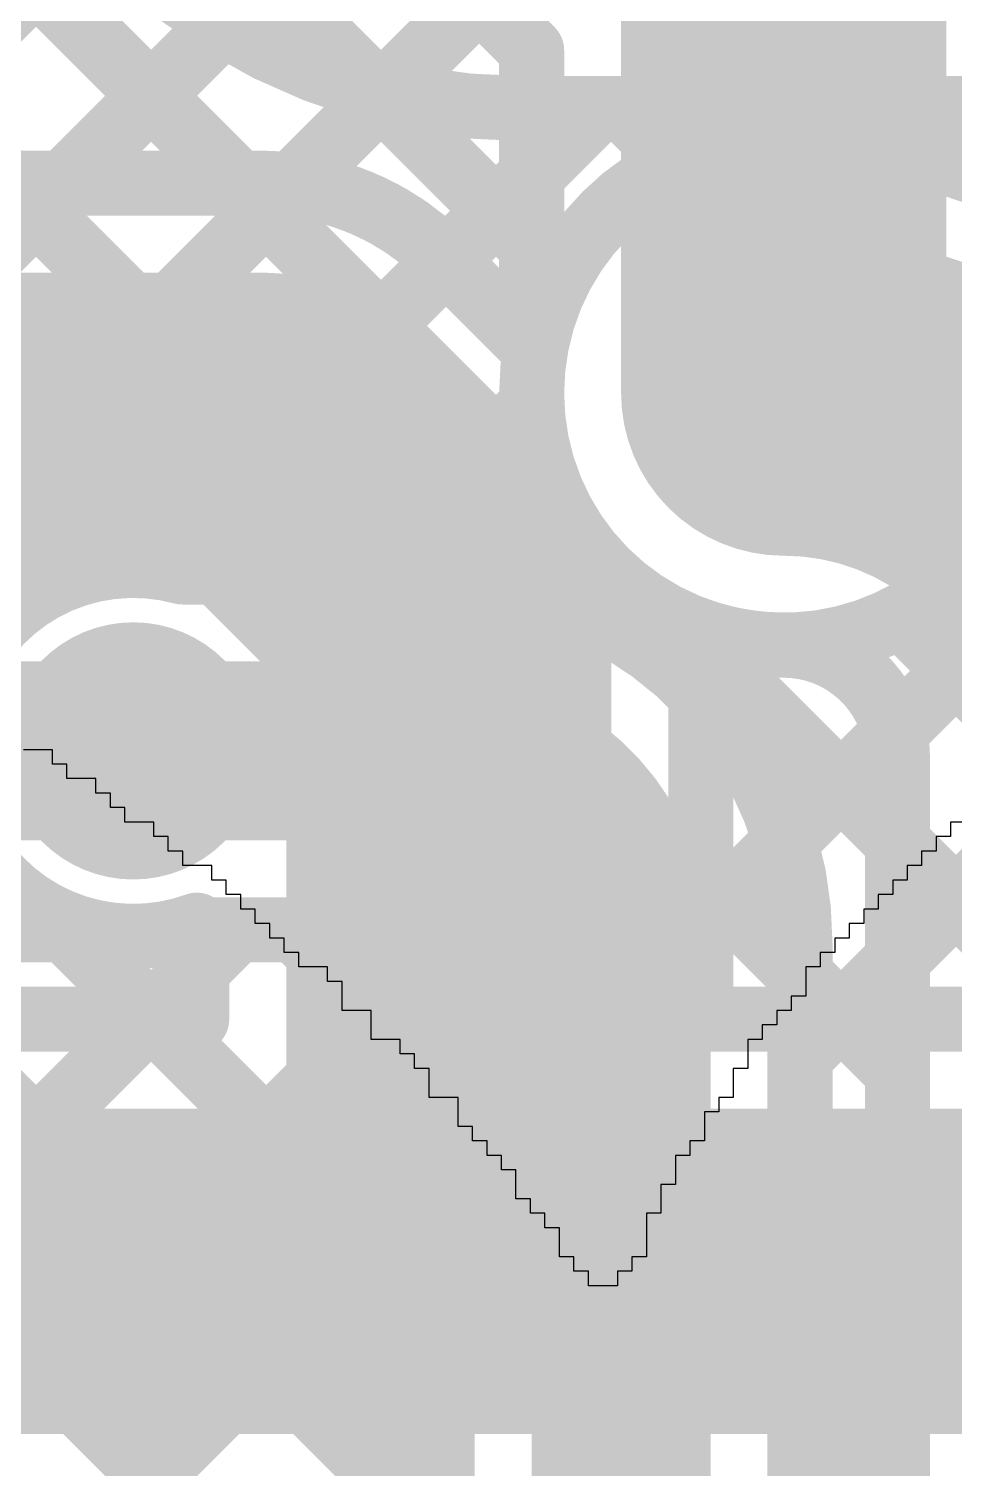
# Model space of a CAD drawing. Header units: millimetres. Extents: x 3.06 to 5.82, y 1.29 to 3.84.
# Drawn here: x 4.4822 to 4.596, y 2.9708 to 3.1478 of the extents above; entities that cross this region are included whole.
import ezdxf

# ---------------------------------------------------------------- set-up
doc = ezdxf.new("R2010")
doc.units = ezdxf.units.MM
doc.header["$MEASUREMENT"] = 0
for name, color, linetype in [('BottomLayer', 5, 'Continuous'), ('BottomOverlay', 54, 'Continuous'), ('BottomSolder', 6, 'Continuous'), ('MultiLayer', 9, 'Continuous'), ('TopLayer', 1, 'Continuous'), ('TopSolder', 216, 'Continuous'), ('ViaHoleLayer', 16, 'Continuous')]:
    doc.layers.add(name, color=color, linetype=linetype)

msp = doc.modelspace()

# ---------------------------------------------------------------- linework, layer by layer
at = {"layer": 'BottomLayer'}
for points, const_width in [([(4.16375, 3.473), (4.54695, 3.08981)], 0.008), ([(4.1956, 3.41287), (4.52747, 3.081)], 0.008), ([(4.209, 3.28633), (4.533, 2.96233)], 0.008), ([(4.18505, 3.282), (4.533, 2.93405)], 0.008), ([(4.2995, 3.28069), (4.49867, 3.08151)], 0.008), ([(4.24036, 2.911), (4.49066, 3.1613)], 0.008), ([(4.26864, 2.911), (4.50604, 3.14839)], 0.008), ([(4.29693, 2.911), (4.52596, 3.14003)], 0.008), ([(4.52468, 3.14035), (4.54758, 3.11746)], 0.008), ([(4.496, 3.08179), (4.55221, 3.138)], 0.008), ([(4.54264, 3.138), (4.65497, 3.138)], 0.008), ([(4.55532, 3.138), (4.56212, 3.1312)], 0.008), ([(4.57648, 3.13399), (4.5805, 3.138)], 0.008), ([(4.58361, 3.138), (4.58889, 3.13272)], 0.008), ([(4.5235, 3.081), (4.54403, 3.10154)], 0.008), ([(4.54796, 3.07718), (4.55248, 3.0817)], 0.008), ([(4.50103, 3.081), (4.53134, 3.081)], 0.008), ([(4.56181, 3.07495), (4.589, 3.04775)], 0.008), ([(4.56494, 3.06587), (4.57129, 3.07222)], 0.008), ([(4.495, 3.059), (4.53134, 3.059)], 0.022), ([(4.53134, 3.059), (4.53234, 3.058)], 0.022), ([(4.57521, 3.04786), (4.58861, 3.06126)], 0.008), ([(4.589, 2.87031), (4.589, 3.058)], 0.008), ([(4.555, 2.91), (4.555, 3.03534)], 0.022), ([(4.3535, 2.911), (4.48245, 3.03995)], 0.008), ([(4.38178, 2.911), (4.50778, 3.037)], 0.008), ([(4.48523, 3.03839), (4.533, 2.99062)], 0.008), ([(4.50103, 3.037), (4.52579, 3.037)], 0.008), ([(4.5149, 3.037), (4.533, 3.0189)], 0.008), ([(4.533, 2.91603), (4.533, 3.03534)], 0.008), ([(4.577, 2.91603), (4.577, 3.03534)], 0.008), ([(4.41007, 2.911), (4.533, 3.03393)], 0.008), ([(4.577, 3.02137), (4.589, 3.03337)], 0.008), ([(4.577, 3.03147), (4.589, 3.01947)], 0.008), ([(4.43835, 2.911), (4.533, 3.00565)], 0.008), ([(4.577, 2.99308), (4.589, 3.00508)], 0.008), ([(4.577, 3.00319), (4.589, 2.99119)], 0.008), ([(4.46663, 2.911), (4.533, 2.97737)], 0.008), ([(4.577, 2.9648), (4.589, 2.9768)], 0.008), ([(4.577, 2.9749), (4.589, 2.9629)], 0.008)]:
    msp.add_lwpolyline(points, dxfattribs=dict(at, const_width=const_width))
for points, const_width in [([(4.54264, 3.138, -0.414214), (4.473, 3.20764)], 0.008), ([(4.575, 3.072, -1), (4.575, 3.134)], 0.008), ([(4.575, 3.134, -0.414214), (4.651, 3.058)], 0.008), ([(4.575, 3.103, -0.414214), (4.62, 3.058)], 0.04), ([(4.50103, 3.037, -1.310882), (4.50103, 3.081)], 0.008), ([(4.53134, 3.081, -0.095722), (4.53954, 3.07942)], 0.008), ([(4.53134, 3.081, -0.095722), (4.53954, 3.07942)], 0.008), ([(4.53954, 3.07942, -0.36757), (4.577, 3.03534)], 0.008), ([(4.575, 3.072, -0.414214), (4.589, 3.058)], 0.008), ([(4.53234, 3.058, -0.414214), (4.555, 3.03534)], 0.022), ([(4.53234, 3.036, -0.075811), (4.52579, 3.037)], 0.008), ([(4.53234, 3.036, -0.075811), (4.52579, 3.037)], 0.008)]:
    msp.add_lwpolyline(points, format="xyb", dxfattribs=dict(at, const_width=const_width))
for points, const_width in [([(4.50404, 3.14839, 1), (4.50804, 3.14839, 1)], 0.004), ([(4.52268, 3.14035, 1), (4.52668, 3.14035, 1)], 0.004), ([(4.52396, 3.14003, 1), (4.52796, 3.14003, 1)], 0.004), ([(4.54064, 3.138, 1), (4.54464, 3.138, 1)], 0.004), ([(4.54064, 3.138, 1), (4.54464, 3.138, 1)], 0.004), ([(4.55021, 3.138, 1), (4.55421, 3.138, 1)], 0.004), ([(4.55332, 3.138, 1), (4.55732, 3.138, 1)], 0.004), ([(4.5785, 3.138, 1), (4.5825, 3.138, 1)], 0.004), ([(4.58161, 3.138, 1), (4.58561, 3.138, 1)], 0.004), ([(4.573, 3.134, 1), (4.577, 3.134, 1)], 0.004), ([(4.573, 3.134, 1), (4.577, 3.134, 1)], 0.004), ([(4.57448, 3.13399, 1), (4.57848, 3.13399, 1)], 0.004), ([(4.58689, 3.13272, 1), (4.59089, 3.13272, 1)], 0.004), ([(4.56012, 3.1312, 1), (4.56412, 3.1312, 1)], 0.004), ([(4.565, 3.103, 1), (4.585, 3.103, 1)], 0.02), ([(4.54558, 3.11746, 1), (4.54958, 3.11746, 1)], 0.004), ([(4.56909, 3.103, 1), (4.58091, 3.103, 1)], 0.01181), ([(4.54203, 3.10154, 1), (4.54603, 3.10154, 1)], 0.004), ([(4.54495, 3.08981, 1), (4.54895, 3.08981, 1)], 0.004), ([(4.494, 3.08179, 1), (4.498, 3.08179, 1)], 0.004), ([(4.49667, 3.08151, 1), (4.50067, 3.08151, 1)], 0.004), ([(4.55048, 3.0817, 1), (4.55448, 3.0817, 1)], 0.004), ([(4.49903, 3.081, 1), (4.50303, 3.081, 1)], 0.004), ([(4.49903, 3.081, 1), (4.50303, 3.081, 1)], 0.004), ([(4.5215, 3.081, 1), (4.5255, 3.081, 1)], 0.004), ([(4.52547, 3.081, 1), (4.52947, 3.081, 1)], 0.004), ([(4.52934, 3.081, 1), (4.53334, 3.081, 1)], 0.004), ([(4.52934, 3.081, 1), (4.53334, 3.081, 1)], 0.004), ([(4.52934, 3.081, 1), (4.53334, 3.081, 1)], 0.004), ([(4.53754, 3.07942, 1), (4.54154, 3.07942, 1)], 0.004), ([(4.53754, 3.07942, 1), (4.54154, 3.07942, 1)], 0.004), ([(4.53754, 3.07942, 1), (4.54154, 3.07942, 1)], 0.004), ([(4.54596, 3.07718, 1), (4.54996, 3.07718, 1)], 0.004), ([(4.55981, 3.07495, 1), (4.56381, 3.07495, 1)], 0.004), ([(4.56929, 3.07222, 1), (4.57329, 3.07222, 1)], 0.004), ([(4.573, 3.072, 1), (4.577, 3.072, 1)], 0.004), ([(4.573, 3.072, 1), (4.577, 3.072, 1)], 0.004), ([(4.48909, 3.059, 1), (4.50091, 3.059, 1)], 0.01181), ([(4.4895, 3.059, 1), (4.5005, 3.059, 1)], 0.011), ([(4.52584, 3.059, 1), (4.53684, 3.059, 1)], 0.011), ([(4.52584, 3.059, 1), (4.53684, 3.059, 1)], 0.011), ([(4.56294, 3.06587, 1), (4.56694, 3.06587, 1)], 0.004), ([(4.52684, 3.058, 1), (4.53784, 3.058, 1)], 0.011), ([(4.52684, 3.058, 1), (4.53784, 3.058, 1)], 0.011), ([(4.58661, 3.06126, 1), (4.59061, 3.06126, 1)], 0.004), ([(4.587, 3.058, 1), (4.591, 3.058, 1)], 0.004), ([(4.587, 3.058, 1), (4.591, 3.058, 1)], 0.004), ([(4.57321, 3.04786, 1), (4.57721, 3.04786, 1)], 0.004), ([(4.587, 3.04775, 1), (4.591, 3.04775, 1)], 0.004), ([(4.5495, 3.03534, 1), (4.5605, 3.03534, 1)], 0.011), ([(4.5495, 3.03534, 1), (4.5605, 3.03534, 1)], 0.011), ([(4.48045, 3.03995, 1), (4.48445, 3.03995, 1)], 0.004), ([(4.48323, 3.03839, 1), (4.48723, 3.03839, 1)], 0.004), ([(4.49903, 3.037, 1), (4.50303, 3.037, 1)], 0.004), ([(4.49903, 3.037, 1), (4.50303, 3.037, 1)], 0.004), ([(4.50578, 3.037, 1), (4.50978, 3.037, 1)], 0.004), ([(4.5129, 3.037, 1), (4.5169, 3.037, 1)], 0.004), ([(4.52379, 3.037, 1), (4.52779, 3.037, 1)], 0.004), ([(4.52379, 3.037, 1), (4.52779, 3.037, 1)], 0.004), ([(4.52379, 3.037, 1), (4.52779, 3.037, 1)], 0.004), ([(4.53034, 3.036, 1), (4.53434, 3.036, 1)], 0.004), ([(4.53034, 3.036, 1), (4.53434, 3.036, 1)], 0.004), ([(4.531, 3.03534, 1), (4.535, 3.03534, 1)], 0.004), ([(4.575, 3.03534, 1), (4.579, 3.03534, 1)], 0.004), ([(4.575, 3.03534, 1), (4.579, 3.03534, 1)], 0.004), ([(4.531, 3.03393, 1), (4.535, 3.03393, 1)], 0.004), ([(4.587, 3.03337, 1), (4.591, 3.03337, 1)], 0.004), ([(4.575, 3.03147, 1), (4.579, 3.03147, 1)], 0.004), ([(4.575, 3.02137, 1), (4.579, 3.02137, 1)], 0.004), ([(4.587, 3.01947, 1), (4.591, 3.01947, 1)], 0.004), ([(4.531, 3.0189, 1), (4.535, 3.0189, 1)], 0.004), ([(4.531, 3.00565, 1), (4.535, 3.00565, 1)], 0.004), ([(4.587, 3.00508, 1), (4.591, 3.00508, 1)], 0.004), ([(4.575, 3.00319, 1), (4.579, 3.00319, 1)], 0.004), ([(4.575, 2.99308, 1), (4.579, 2.99308, 1)], 0.004), ([(4.587, 2.99119, 1), (4.591, 2.99119, 1)], 0.004), ([(4.531, 2.99062, 1), (4.535, 2.99062, 1)], 0.004), ([(4.531, 2.97737, 1), (4.535, 2.97737, 1)], 0.004), ([(4.587, 2.9768, 1), (4.591, 2.9768, 1)], 0.004), ([(4.575, 2.9749, 1), (4.579, 2.9749, 1)], 0.004)]:
    msp.add_lwpolyline(points, format="xyb", close=True, dxfattribs=dict(at, const_width=const_width))
at = {"layer": 'BottomOverlay'}
for p, q in [((4.48506, 3.05915), (4.4815, 3.05915)), ((4.48506, 3.05737), (4.48506, 3.05915)), ((4.48684, 3.05737), (4.48506, 3.05737)), ((4.48684, 3.05559), (4.48684, 3.05737)), ((4.4904, 3.05559), (4.48684, 3.05559)), ((4.4904, 3.05381), (4.4904, 3.05559)), ((4.49219, 3.05381), (4.4904, 3.05381)), ((4.49219, 3.05203), (4.49219, 3.05381)), ((4.49397, 3.05203), (4.49219, 3.05203)), ((4.49397, 3.05024), (4.49397, 3.05203)), ((4.49753, 3.05024), (4.49397, 3.05024)), ((4.49753, 3.04846), (4.49753, 3.05024)), ((4.59731, 3.05024), (4.59553, 3.05024)), ((4.59553, 3.05024), (4.59553, 3.04846)), ((4.49931, 3.04846), (4.49753, 3.04846)), ((4.49931, 3.04668), (4.49931, 3.04846)), ((4.59553, 3.04846), (4.59374, 3.04846)), ((4.59374, 3.04846), (4.59374, 3.04668)), ((4.50109, 3.04668), (4.49931, 3.04668)), ((4.50109, 3.0449), (4.50109, 3.04668)), ((4.59374, 3.04668), (4.59196, 3.04668)), ((4.59196, 3.04668), (4.59196, 3.0449)), ((4.50466, 3.0449), (4.50109, 3.0449)), ((4.50466, 3.04312), (4.50466, 3.0449)), ((4.59196, 3.0449), (4.59018, 3.0449)), ((4.59018, 3.0449), (4.59018, 3.04312)), ((4.50644, 3.04312), (4.50466, 3.04312)), ((4.50644, 3.04134), (4.50644, 3.04312)), ((4.59018, 3.04312), (4.5884, 3.04312)), ((4.5884, 3.04312), (4.5884, 3.04134)), ((4.50822, 3.04134), (4.50644, 3.04134)), ((4.50822, 3.03955), (4.50822, 3.04134)), ((4.5884, 3.04134), (4.58662, 3.04134)), ((4.58662, 3.04134), (4.58662, 3.03955)), ((4.51, 3.03955), (4.50822, 3.03955)), ((4.51, 3.03777), (4.51, 3.03955)), ((4.58662, 3.03955), (4.58484, 3.03955)), ((4.58484, 3.03955), (4.58484, 3.03777)), ((4.51179, 3.03777), (4.51, 3.03777)), ((4.51179, 3.03599), (4.51179, 3.03777)), ((4.58484, 3.03777), (4.58305, 3.03777)), ((4.58305, 3.03777), (4.58305, 3.03599)), ((4.51357, 3.03599), (4.51179, 3.03599)), ((4.51357, 3.03421), (4.51357, 3.03599)), ((4.58305, 3.03599), (4.58127, 3.03599)), ((4.58127, 3.03599), (4.58127, 3.03421)), ((4.51535, 3.03421), (4.51357, 3.03421)), ((4.51535, 3.03243), (4.51535, 3.03421)), ((4.58127, 3.03421), (4.57949, 3.03421)), ((4.57949, 3.03421), (4.57949, 3.03243)), ((4.51891, 3.03243), (4.51535, 3.03243)), ((4.51891, 3.03065), (4.51891, 3.03243)), ((4.57949, 3.03243), (4.57771, 3.03243)), ((4.57771, 3.03243), (4.57771, 3.03065)), ((4.52069, 3.03065), (4.51891, 3.03065)), ((4.52069, 3.02886), (4.52069, 3.03065)), ((4.57771, 3.03065), (4.57771, 3.02886)), ((4.52069, 3.02708), (4.52069, 3.02886)), ((4.57771, 3.02886), (4.57593, 3.02886)), ((4.57593, 3.02886), (4.57593, 3.02708)), ((4.52426, 3.02708), (4.52069, 3.02708)), ((4.52426, 3.0253), (4.52426, 3.02708)), ((4.57593, 3.02708), (4.57415, 3.02708)), ((4.57415, 3.02708), (4.57415, 3.0253)), ((4.52426, 3.02352), (4.52426, 3.0253)), ((4.57415, 3.0253), (4.57236, 3.0253)), ((4.57236, 3.0253), (4.57236, 3.02352)), ((4.52782, 3.02352), (4.52426, 3.02352)), ((4.52782, 3.02174), (4.52782, 3.02352)), ((4.57236, 3.02352), (4.57058, 3.02352)), ((4.57058, 3.02352), (4.57058, 3.02174)), ((4.5296, 3.02174), (4.52782, 3.02174)), ((4.5296, 3.01995), (4.5296, 3.02174)), ((4.57058, 3.02174), (4.57058, 3.01995)), ((4.53138, 3.01995), (4.5296, 3.01995)), ((4.53138, 3.01817), (4.53138, 3.01995)), ((4.57058, 3.01995), (4.5688, 3.01995)), ((4.5688, 3.01995), (4.5688, 3.01817)), ((4.53138, 3.01639), (4.53138, 3.01817)), ((4.5688, 3.01817), (4.5688, 3.01639)), ((4.53495, 3.01639), (4.53138, 3.01639)), ((4.53495, 3.01461), (4.53495, 3.01639)), ((4.5688, 3.01639), (4.56702, 3.01639)), ((4.56702, 3.01639), (4.56702, 3.01461)), ((4.53495, 3.01283), (4.53495, 3.01461)), ((4.56702, 3.01461), (4.56524, 3.01461)), ((4.56524, 3.01461), (4.56524, 3.01283)), ((4.53673, 3.01283), (4.53495, 3.01283)), ((4.53673, 3.01105), (4.53673, 3.01283)), ((4.56524, 3.01283), (4.56524, 3.01105)), ((4.53851, 3.01105), (4.53673, 3.01105)), ((4.53851, 3.00926), (4.53851, 3.01105)), ((4.56524, 3.01105), (4.56346, 3.01105)), ((4.56346, 3.01105), (4.56346, 3.00926)), ((4.54029, 3.00926), (4.53851, 3.00926)), ((4.54029, 3.00748), (4.54029, 3.00926)), ((4.56346, 3.00926), (4.56167, 3.00926)), ((4.56167, 3.00926), (4.56167, 3.00748)), ((4.54207, 3.00748), (4.54029, 3.00748)), ((4.54207, 3.0057), (4.54207, 3.00748)), ((4.56167, 3.00748), (4.56167, 3.0057)), ((4.54207, 3.00392), (4.54207, 3.0057)), ((4.56167, 3.0057), (4.55989, 3.0057)), ((4.55989, 3.0057), (4.55989, 3.00392)), ((4.54386, 3.00392), (4.54207, 3.00392)), ((4.54386, 3.00214), (4.54386, 3.00392)), ((4.55989, 3.00392), (4.55989, 3.00214)), ((4.54564, 3.00214), (4.54386, 3.00214)), ((4.54564, 3.00036), (4.54564, 3.00214)), ((4.55989, 3.00214), (4.55811, 3.00214)), ((4.55811, 3.00214), (4.55811, 3.00036)), ((4.54742, 3.00036), (4.54564, 3.00036)), ((4.54742, 2.99857), (4.54742, 3.00036)), ((4.55811, 3.00036), (4.55811, 2.99857)), ((4.54742, 2.99679), (4.54742, 2.99857)), ((4.55811, 2.99857), (4.55811, 2.99679)), ((4.5492, 2.99679), (4.54742, 2.99679)), ((4.5492, 2.99501), (4.5492, 2.99679)), ((4.55811, 2.99679), (4.55633, 2.99679)), ((4.55633, 2.99679), (4.55633, 2.99501)), ((4.55098, 2.99501), (4.5492, 2.99501)), ((4.55098, 2.99323), (4.55098, 2.99501)), ((4.55633, 2.99501), (4.55455, 2.99501)), ((4.55455, 2.99501), (4.55455, 2.99323)), ((4.55455, 2.99323), (4.55098, 2.99323))]:
    msp.add_line(p, q, dxfattribs=at)
at = {"layer": 'BottomSolder', "const_width": 0.01581}
for points in [[(4.56709, 3.103, 1), (4.58291, 3.103, 1)], [(4.48709, 3.059, 1), (4.50291, 3.059, 1)]]:
    msp.add_lwpolyline(points, format="xyb", close=True, dxfattribs=at)
at = {"layer": 'MultiLayer', "const_width": 0.01181}
for points in [[(4.56909, 3.103, 1), (4.58091, 3.103, 1)], [(4.48909, 3.059, 1), (4.50091, 3.059, 1)]]:
    msp.add_lwpolyline(points, format="xyb", close=True, dxfattribs=at)
at = {"layer": 'TopLayer'}
for points, const_width in [([(4.28556, 3.3512), (4.50794, 3.12881)], 0.008), ([(4.32098, 3.34405), (4.544, 3.12104)], 0.008), ([(4.30723, 3.30124), (4.47966, 3.12881)], 0.008), ([(4.492, 3.241), (4.575, 3.158)], 0.04), ([(4.4701, 3.21906), (4.544, 3.14516)], 0.008), ([(4.45817, 3.12881), (4.50926, 3.1799)], 0.008), ([(4.575, 3.103), (4.575, 3.158)], 0.04), ([(4.48646, 3.12881), (4.5234, 3.16576)], 0.008), ([(4.51455, 3.12862), (4.53754, 3.15162)], 0.008), ([(4.544, 3.10873), (4.544, 3.14516)], 0.008), ([(4.53347, 3.11926), (4.544, 3.12979)], 0.008), ([(4.43503, 3.12881), (4.51108, 3.12881)], 0.008), ([(4.53302, 3.11971), (4.544, 3.10873)], 0.008), ([(4.42219, 3.09781), (4.51108, 3.09781)], 0.04), ([(4.51108, 3.09781), (4.53381, 3.07508)], 0.04), ([(4.53381, 3.00419), (4.53381, 3.07508)], 0.04), ([(4.56481, 3.03746), (4.61335, 3.086)], 0.008), ([(4.58163, 3.026), (4.63327, 3.07764)], 0.008), ([(4.58946, 3.07558), (4.63904, 3.026)], 0.008), ([(4.56481, 3.026), (4.56481, 3.07372)], 0.008), ([(4.56481, 3.06574), (4.57129, 3.07222)], 0.008), ([(4.56481, 3.07194), (4.61075, 3.026)], 0.008), ([(4.376, 3.059), (4.495, 3.059)], 0.022), ([(4.56481, 3.04366), (4.58247, 3.026)], 0.008), ([(4.376, 3.037), (4.48897, 3.037)], 0.008), ([(4.4685, 3.026), (4.4795, 3.037)], 0.008), ([(4.48662, 3.037), (4.49762, 3.026)], 0.008), ([(4.50281, 3.026), (4.50281, 3.03757)], 0.008), ([(4.49678, 3.026), (4.50281, 3.03203)], 0.008), ([(4.444, 3.026), (4.50281, 3.026)], 0.008), ([(4.56481, 3.026), (4.714, 3.026)], 0.008), ([(4.52481, 2.99519), (4.53381, 3.00419)], 0.04), ([(4.444, 2.995), (4.534, 2.995)], 0.04), ([(4.52481, 2.99519), (4.53381, 2.99519)], 0.04), ([(4.53381, 2.99519), (4.534, 2.995)], 0.04), ([(4.534, 2.995), (4.714, 2.995)], 0.04)]:
    msp.add_lwpolyline(points, dxfattribs=dict(at, const_width=const_width))
for points, const_width in [([(4.565, 3.158, 1), (4.585, 3.158, 1)], 0.02), ([(4.565, 3.158, 1), (4.585, 3.158, 1)], 0.02), ([(4.53554, 3.15162, 1), (4.53954, 3.15162, 1)], 0.004), ([(4.542, 3.14516, 1), (4.546, 3.14516, 1)], 0.004), ([(4.542, 3.14516, 1), (4.546, 3.14516, 1)], 0.004), ([(4.542, 3.12979, 1), (4.546, 3.12979, 1)], 0.004), ([(4.47766, 3.12881, 1), (4.48166, 3.12881, 1)], 0.004), ([(4.48446, 3.12881, 1), (4.48846, 3.12881, 1)], 0.004), ([(4.50594, 3.12881, 1), (4.50994, 3.12881, 1)], 0.004), ([(4.50908, 3.12881, 1), (4.51308, 3.12881, 1)], 0.004), ([(4.50908, 3.12881, 1), (4.51308, 3.12881, 1)], 0.004), ([(4.50908, 3.12881, 1), (4.51308, 3.12881, 1)], 0.004), ([(4.51255, 3.12862, 1), (4.51655, 3.12862, 1)], 0.004), ([(4.542, 3.12104, 1), (4.546, 3.12104, 1)], 0.004), ([(4.531, 3.11973, 1), (4.535, 3.11973, 1)], 0.004), ([(4.53102, 3.11971, 1), (4.53502, 3.11971, 1)], 0.004), ([(4.53102, 3.11971, 1), (4.53502, 3.11971, 1)], 0.004), ([(4.53147, 3.11926, 1), (4.53547, 3.11926, 1)], 0.004), ([(4.565, 3.103, 1), (4.585, 3.103, 1)], 0.02), ([(4.50108, 3.09781, 1), (4.52108, 3.09781, 1)], 0.02), ([(4.50108, 3.09781, 1), (4.52108, 3.09781, 1)], 0.02), ([(4.56909, 3.103, 1), (4.58091, 3.103, 1)], 0.01181), ([(4.542, 3.10873, 1), (4.546, 3.10873, 1)], 0.004), ([(4.542, 3.10873, 1), (4.546, 3.10873, 1)], 0.004), ([(4.52381, 3.07508, 1), (4.54381, 3.07508, 1)], 0.02), ([(4.52381, 3.07508, 1), (4.54381, 3.07508, 1)], 0.02), ([(4.58746, 3.07558, 1), (4.59146, 3.07558, 1)], 0.004), ([(4.56281, 3.07372, 1), (4.56681, 3.07372, 1)], 0.004), ([(4.56281, 3.07372, 1), (4.56681, 3.07372, 1)], 0.004), ([(4.56281, 3.07194, 1), (4.56681, 3.07194, 1)], 0.004), ([(4.56929, 3.07222, 1), (4.57329, 3.07222, 1)], 0.004), ([(4.48909, 3.059, 1), (4.50091, 3.059, 1)], 0.01181), ([(4.4895, 3.059, 1), (4.5005, 3.059, 1)], 0.011), ([(4.56281, 3.06574, 1), (4.56681, 3.06574, 1)], 0.004), ([(4.56281, 3.04366, 1), (4.56681, 3.04366, 1)], 0.004), ([(4.4775, 3.037, 1), (4.4815, 3.037, 1)], 0.004), ([(4.48462, 3.037, 1), (4.48862, 3.037, 1)], 0.004), ([(4.48697, 3.037, 1), (4.49097, 3.037, 1)], 0.004), ([(4.48697, 3.037, 1), (4.49097, 3.037, 1)], 0.004), ([(4.50081, 3.03757, 1), (4.50481, 3.03757, 1)], 0.004), ([(4.50081, 3.03757, 1), (4.50481, 3.03757, 1)], 0.004), ([(4.56281, 3.03746, 1), (4.56681, 3.03746, 1)], 0.004), ([(4.50081, 3.03203, 1), (4.50481, 3.03203, 1)], 0.004), ([(4.49478, 3.026, 1), (4.49878, 3.026, 1)], 0.004), ([(4.49562, 3.026, 1), (4.49962, 3.026, 1)], 0.004), ([(4.50081, 3.026, 1), (4.50481, 3.026, 1)], 0.004), ([(4.50081, 3.026, 1), (4.50481, 3.026, 1)], 0.004), ([(4.56281, 3.026, 1), (4.56681, 3.026, 1)], 0.004), ([(4.56281, 3.026, 1), (4.56681, 3.026, 1)], 0.004), ([(4.57963, 3.026, 1), (4.58363, 3.026, 1)], 0.004), ([(4.58047, 3.026, 1), (4.58447, 3.026, 1)], 0.004), ([(4.52381, 3.00419, 1), (4.54381, 3.00419, 1)], 0.02), ([(4.52381, 3.00419, 1), (4.54381, 3.00419, 1)], 0.02), ([(4.51481, 2.99519, 1), (4.53481, 2.99519, 1)], 0.02), ([(4.51481, 2.99519, 1), (4.53481, 2.99519, 1)], 0.02), ([(4.52381, 2.99519, 1), (4.54381, 2.99519, 1)], 0.02), ([(4.52381, 2.99519, 1), (4.54381, 2.99519, 1)], 0.02), ([(4.524, 2.995, 1), (4.544, 2.995, 1)], 0.02), ([(4.524, 2.995, 1), (4.544, 2.995, 1)], 0.02), ([(4.524, 2.995, 1), (4.544, 2.995, 1)], 0.02)]:
    msp.add_lwpolyline(points, format="xyb", close=True, dxfattribs=dict(at, const_width=const_width))
at = {"layer": 'TopLayer', "const_width": 0.008}
for points in [[(4.51108, 3.12881, -0.199163), (4.53302, 3.11971)], [(4.51108, 3.12881, -0.198912), (4.533, 3.11973)], [(4.60471, 3.09414, -0.427448), (4.56481, 3.07372)], [(4.50281, 3.03757, -0.155472), (4.48897, 3.037)]]:
    msp.add_lwpolyline(points, format="xyb", dxfattribs=at)
at = {"layer": 'TopSolder', "const_width": 0.01581}
for points in [[(4.56709, 3.103, 1), (4.58291, 3.103, 1)], [(4.48709, 3.059, 1), (4.50291, 3.059, 1)]]:
    msp.add_lwpolyline(points, format="xyb", close=True, dxfattribs=at)
at = {"layer": 'ViaHoleLayer', "const_width": 0.00787}
for points in [[(4.57106, 3.103, 1), (4.57894, 3.103, 1)], [(4.49106, 3.059, 1), (4.49894, 3.059, 1)]]:
    msp.add_lwpolyline(points, format="xyb", close=True, dxfattribs=at)

doc.saveas('drawing.dxf')
